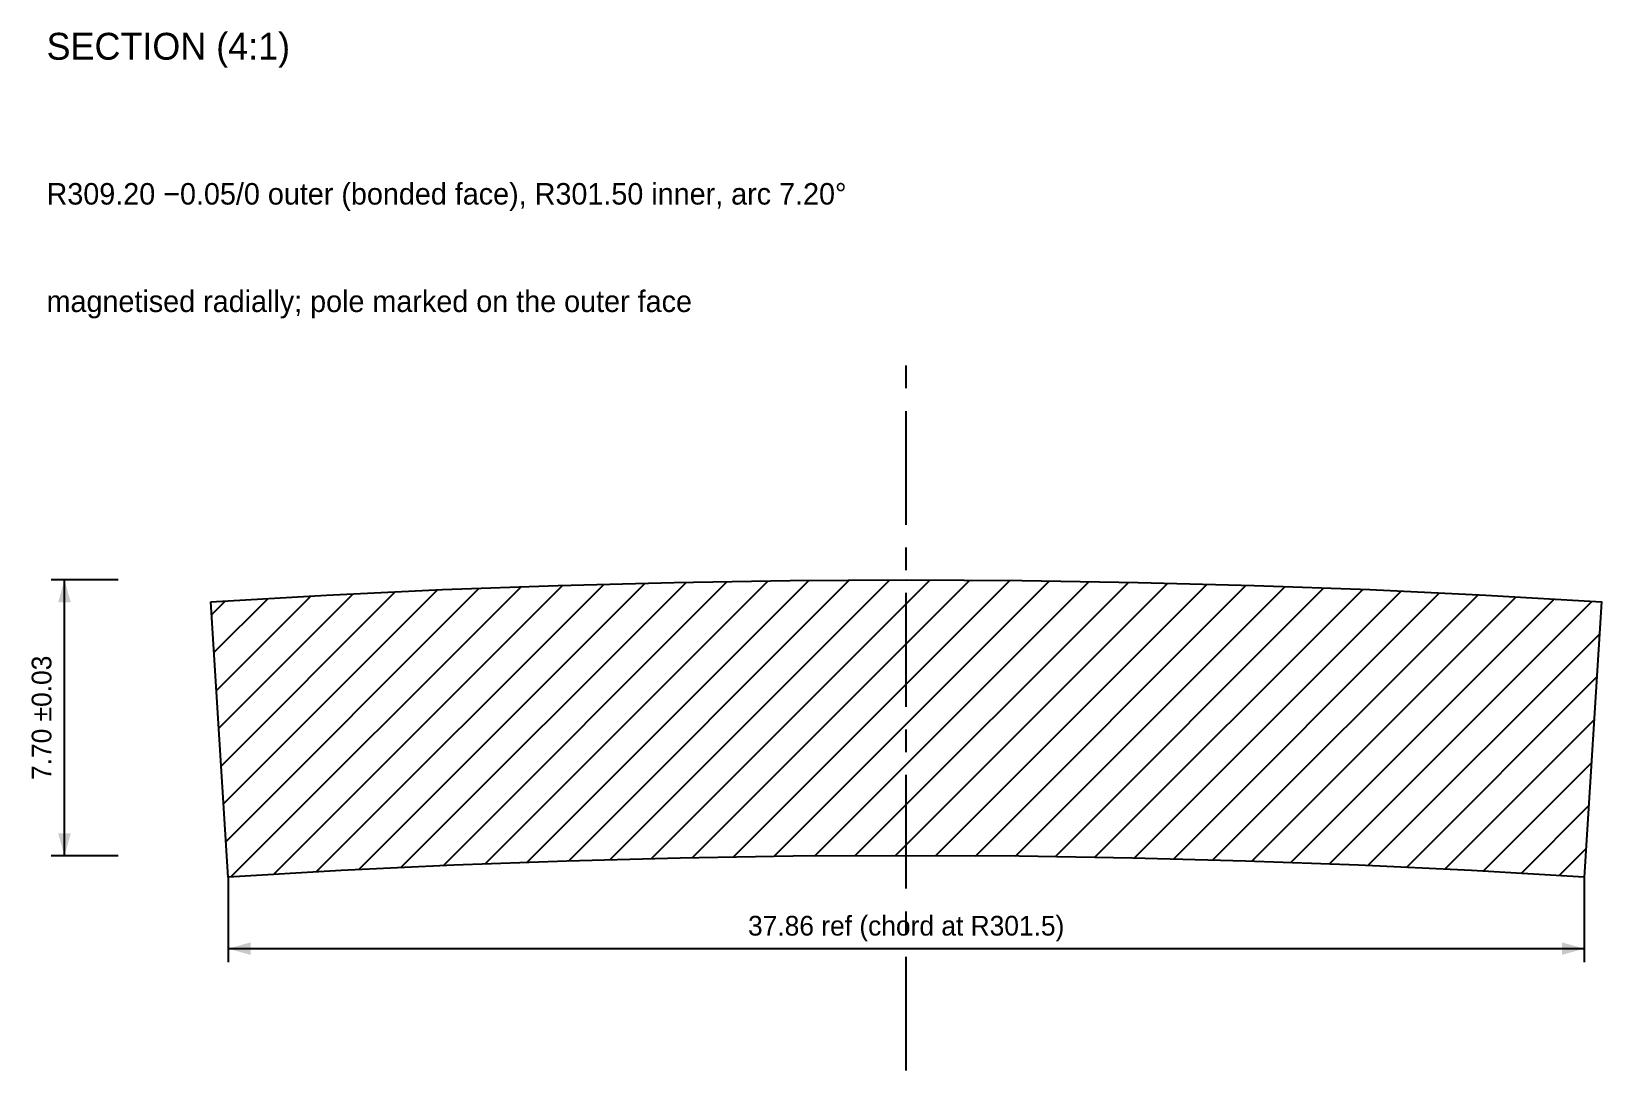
# Model space of a CAD drawing. Header units: millimetres. Extents: x -1 to 162, y -6 to 23.
# Drawn here: x -0.55 to 43.29, y -6 to 23.01 of the extents above.
import ezdxf
from ezdxf.enums import TextEntityAlignment as Align

# ---------------------------------------------------------------- set-up
doc = ezdxf.new("R2010")
doc.units = ezdxf.units.MM
doc.linetypes.add('CENTER', pattern=[5.08, 3.175, -0.635, 0.635, -0.635])
for name, color, linetype in [('CENTER', 1, 'CENTER'), ('DIM', 3, 'Continuous'), ('HATCH', 9, 'Continuous'), ('OUTLINE', 7, 'Continuous'), ('TEXT', 3, 'Continuous')]:
    doc.layers.add(name, color=color, linetype=linetype)

msp = doc.modelspace()

# ---------------------------------------------------------------- hatches: boundary and pattern name
at = {"layer": 'DIM'}
for points in [[(0.375, 7.7), (0.2, 7.075), (0.55, 7.075)], [(0.375, 0), (0.55, 0.625), (0.2, 0.625)], [(4.944, -2.595), (5.569, -2.77), (5.569, -2.42)], [(42.806, -2.595), (42.181, -2.42), (42.181, -2.77)]]:
    msp.add_hatch(color=7, dxfattribs=at).paths.add_polyline_path(points)
at = {"layer": 'HATCH'}
h = msp.add_hatch(dxfattribs=at)
h.set_pattern_fill('ANSI31', scale=0.25)
h.paths.add_polyline_path([(4.46, 7.09), (7.693, 7.276), (10.927, 7.429), (14.163, 7.547), (17.4, 7.632), (20.637, 7.683), (23.875, 7.7), (27.113, 7.683), (30.35, 7.632), (33.587, 7.547), (36.823, 7.429), (40.057, 7.276), (43.29, 7.09), (42.806, -0.595), (39.654, -0.413), (36.501, -0.264), (33.345, -0.149), (30.189, -0.066), (27.032, -0.017), (23.875, 0), (20.718, -0.017), (17.561, -0.066), (14.405, -0.149), (11.249, -0.264), (8.096, -0.413), (4.944, -0.595)])

# ---------------------------------------------------------------- linework, layer by layer
at = {"layer": 'CENTER'}
msp.add_line((23.875, -6), (23.875, 14), dxfattribs=at)
at = {"layer": 'DIM'}
for p, q in [((1.875, 7.7), (0, 7.7)), ((0.375, 0), (0.375, 7.7)), ((1.875, 0), (0, 0)), ((4.944, -0.595), (4.944, -2.97)), ((42.806, -0.595), (42.806, -2.97)), ((4.944, -2.595), (42.806, -2.595))]:
    msp.add_line(p, q, dxfattribs=at)
at = {"layer": 'OUTLINE'}
msp.add_lwpolyline([(4.46, 7.09), (7.693, 7.276), (10.927, 7.429), (14.163, 7.547), (17.4, 7.632), (20.637, 7.683), (23.875, 7.7), (27.113, 7.683), (30.35, 7.632), (33.587, 7.547), (36.823, 7.429), (40.057, 7.276), (43.29, 7.09), (42.806, -0.595), (39.654, -0.413), (36.501, -0.264), (33.345, -0.149), (30.189, -0.066), (27.032, -0.017), (23.875, 0), (20.718, -0.017), (17.561, -0.066), (14.405, -0.149), (11.249, -0.264), (8.096, -0.413), (4.944, -0.595)], close=True, dxfattribs=at)

# ---------------------------------------------------------------- texts
at = {"layer": 'DIM'}
msp.add_text('7.70 ±0.03', height=0.55, rotation=90, dxfattribs=at).set_placement((0.175, 3.85), align=Align.BOTTOM_CENTER)
msp.add_text('37.86 ref (chord at R301.5)', height=0.55, dxfattribs=at).set_placement((23.875, -2.395), align=Align.BOTTOM_CENTER)
at = {"layer": 'TEXT'}
for s, height, p in [('SECTION (4:1)', 0.75, (-0.125, 22)), ('R309.20 −0.05/0 outer (bonded face), R301.50 inner, arc 7.20°', 0.6, (-0.125, 18)), ('magnetised radially; pole marked on the outer face', 0.6, (-0.125, 15))]:
    msp.add_text(s, height=height, dxfattribs=at).set_placement(p, align=Align.BOTTOM_LEFT)

doc.saveas('drawing.dxf')
